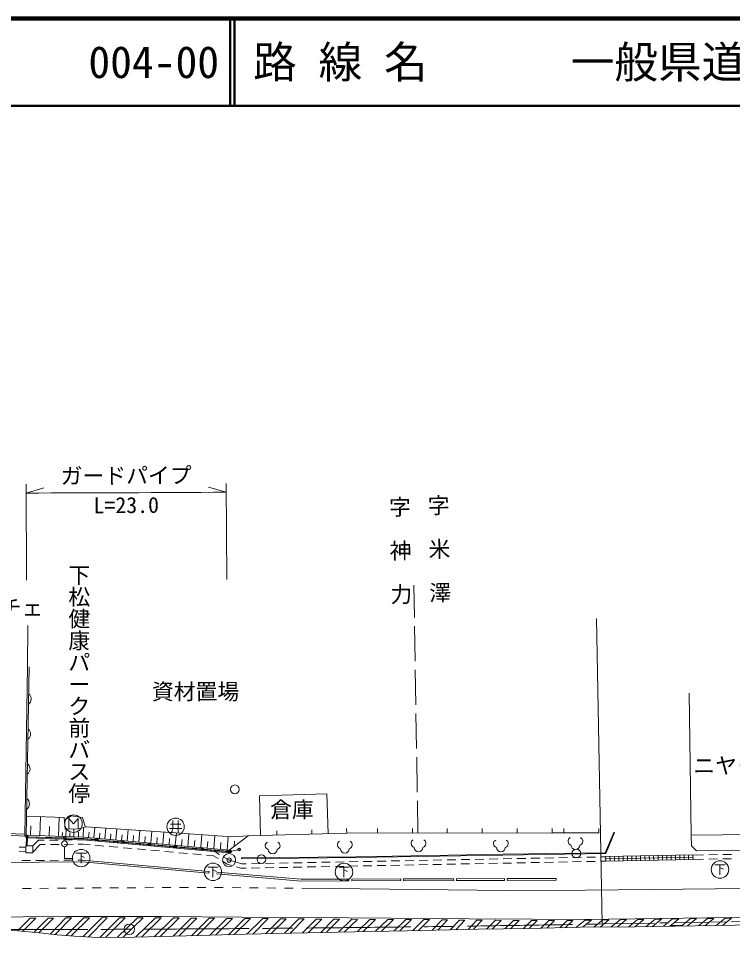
# Model space of a CAD drawing. Units: millimetres, scale not verified. Extents: x 40000 to 680000, y 20000 to 380000.
# Drawn here: x 153508 to 235280, y 274709 to 380000 of the extents above; entities that cross this region are included whole.
import ezdxf
from ezdxf.enums import TextEntityAlignment as Align

# ---------------------------------------------------------------- set-up
doc = ezdxf.new("R2010")
doc.units = ezdxf.units.MM
doc.header["$LTSCALE"] = 1000
doc.header["$PDMODE"] = 32
doc.header["$PDSIZE"] = 500
doc.linetypes.add('CHAIN', pattern=[18.5, 12, -1.5, 3.5, -1.5])
for name, color, linetype, lineweight in [('M-BGD', 7, 'Continuous', 13), ('M-BGD-EXST', 7, 'Continuous', 13), ('M-BMK', 2, 'Continuous', 13), ('M-BMK-ROW', 30, 'Continuous', 13), ('M-BMK-SRVR', 3, 'Continuous', 13), ('M-STR-HTXT', 7, 'Continuous', 13), ('M-STR-STRC', 7, 'Continuous', 13), ('M-TTL', 2, 'Continuous', 140), ('M-TTL-LINE', 7, 'Continuous', 50)]:
    doc.layers.add(name, color=color, linetype=linetype, lineweight=lineweight)
doc.layers.add('M-BMK-HTXT', color=7, linetype='Continuous')
doc.layers.add('M-TTL-TXT', color=7, linetype='Continuous')
doc.styles.add('@ＭＳ ゴシック', font='')
doc.styles.add('ＭＳ ゴシック', font='')
doc.styles.get('@ＭＳ ゴシック').set_extended_font_data('@MS Gothic')
doc.styles.get('ＭＳ ゴシック').set_extended_font_data('MS Gothic')

msp = doc.modelspace()

# ---------------------------------------------------------------- linework, layer by layer
at = {"layer": 'M-BGD'}
for p, q in [((154413, 286346), (154733, 305709)), ((230552, 286427), (230302, 302724)), ((181094, 290959), (188838, 291190)), ((181094, 290959), (181230, 286396)), ((188838, 291190), (188974, 286627)), ((158763, 288449), (154451, 288602)), ((155957, 286397), (156029, 288546)), ((154883, 286433), (154919, 287508)), ((158102, 286325), (158174, 288470)), ((170905, 287707), (172105, 287707)), ((171205, 288107), (171205, 287207)), ((171805, 288107), (171805, 286707)), ((141760, 286863), (154413, 286346)), ((141768, 287063), (154237, 286554)), ((157029, 286361), (157065, 287434)), ((158525, 286311), (158539, 286735)), ((158948, 286297), (158977, 287144)), ((159395, 286282), (159410, 286728)), ((159841, 286267), (159871, 287160)), ((160390, 286249), (160408, 286797)), ((160938, 286230), (160975, 287327)), ((161546, 286178), (161601, 286786)), ((162155, 286123), (162263, 287340)), ((162777, 286068), (162832, 286690)), ((163399, 286012), (163510, 287256)), ((164035, 285956), (164091, 286591)), ((164670, 285899), (164784, 287171)), ((165320, 285841), (165378, 286491)), ((165970, 285783), (166086, 287083)), ((167299, 285665), (167417, 286993)), ((168657, 285543), (168778, 286902)), ((170045, 285420), (170169, 286808)), ((170805, 287207), (172205, 287207)), ((171105, 286907), (171005, 286707)), ((171205, 287207), (171105, 286907)), ((171464, 285293), (171591, 286712)), ((172908, 285164), (173037, 286609)), ((174378, 285033), (174510, 286503)), ((175875, 284900), (176008, 286396)), ((191103, 286691), (179796, 286353)), ((183107, 286452), (183092, 286952)), ((187105, 286571), (187090, 287071)), ((191103, 286691), (191088, 287191)), ((214615, 286703), (191103, 286691)), ((194615, 286693), (194614, 287193)), ((198615, 286695), (198614, 287195)), ((202615, 286697), (202614, 287197)), ((206615, 286699), (206614, 287199)), ((210615, 286701), (210614, 287201)), ((214615, 286703), (214614, 287203)), ((219975, 286719), (214615, 286703)), ((215975, 286707), (215973, 287207)), ((219975, 286719), (219973, 287219)), ((220687, 284426), (221666, 286757)), ((220687, 284426), (221666, 286757)), ((220796, 284428), (221776, 286759)), ((220796, 284428), (221776, 286759)), ((221666, 286757), (221776, 286759)), ((230552, 286427), (258695, 286859)), ((154423, 286249), (154402, 285224)), ((155169, 285209), (155796, 285856)), ((155169, 284492), (156010, 285358)), ((155796, 285856), (156470, 285863)), ((156010, 285358), (156567, 285364)), ((157070, 285870), (158070, 285881)), ((157167, 285371), (158167, 285383)), ((158670, 285888), (159670, 285900)), ((158767, 285389), (159767, 285401)), ((160270, 285906), (160945, 285914)), ((160367, 285408), (160925, 285414)), ((160925, 285414), (161711, 285344)), ((160945, 285914), (161801, 285838)), ((162398, 285784), (163394, 285695)), ((163992, 285642), (164988, 285552)), ((165585, 285499), (166581, 285410)), ((166634, 285724), (166694, 286388)), ((167179, 285356), (168175, 285267)), ((167978, 285604), (168038, 286283)), ((169351, 285482), (169413, 286176)), ((170755, 285356), (170818, 286066)), ((172186, 285229), (172251, 285951)), ((173643, 285099), (173709, 285834)), ((175127, 284967), (175193, 285715)), ((176636, 284832), (176704, 285593)), ((177398, 284764), (177533, 286287)), ((177647, 284742), (179796, 286353)), ((177946, 286257), (179796, 286353)), ((178200, 285157), (178244, 285755)), ((153591, 285062), (154370, 285056)), ((153608, 284592), (154371, 284586)), ((158789, 285117), (158789, 283783)), ((162309, 285290), (163305, 285201)), ((163902, 285148), (164899, 285058)), ((165496, 285005), (166492, 284916)), ((167090, 284862), (168086, 284773)), ((168683, 284720), (169679, 284631)), ((168773, 285214), (169769, 285125)), ((170277, 284577), (171273, 284488)), ((170366, 285071), (171362, 284982)), ((171871, 284435), (172867, 284346)), ((171960, 284929), (172956, 284840)), ((173464, 284292), (174460, 284203)), ((173554, 284786), (174550, 284697)), ((175147, 284644), (176003, 284567)), ((176003, 284567), (176550, 284238)), ((220770, 284327), (220768, 284427)), ((220770, 284327), (220768, 284427)), ((153912, 283538), (154912, 283545)), ((155512, 283550), (156512, 283557)), ((157112, 283561), (158112, 283569)), ((158712, 283573), (159712, 283581)), ((158789, 283783), (159789, 283783)), ((160312, 283585), (160854, 283589)), ((160854, 283589), (175347, 282296)), ((175058, 284150), (175844, 284079)), ((175844, 284079), (176368, 283765)), ((176882, 283455), (177405, 283141)), ((177064, 283929), (177611, 283600)), ((177611, 283600), (179050, 283154)), ((192158, 283981), (179069, 283849)), ((192160, 283881), (179070, 283749)), ((183399, 283239), (184399, 283258)), ((184998, 283270), (185998, 283289)), ((186598, 283301), (187598, 283320)), ((188198, 283332), (189198, 283351)), ((189798, 283363), (190797, 283382)), ((191397, 283394), (192397, 283413)), ((192997, 283425), (193997, 283444)), ((194597, 283456), (195596, 283475)), ((196196, 283487), (197196, 283506)), ((197796, 283518), (198796, 283537)), ((199396, 283549), (200396, 283568)), ((200995, 283580), (201995, 283600)), ((202595, 283611), (203595, 283631)), ((204195, 283642), (205195, 283662)), ((205795, 283673), (206794, 283693)), ((207394, 283704), (208394, 283724)), ((208963, 283235), (209963, 283254)), ((208994, 283735), (209994, 283755)), ((210563, 283266), (211563, 283285)), ((210594, 283766), (211593, 283786)), ((212163, 283297), (213162, 283316)), ((212193, 283797), (213193, 283817)), ((213762, 283328), (214762, 283347)), ((213793, 283828), (214793, 283848)), ((215362, 283359), (216362, 283378)), ((215393, 283860), (216393, 283879)), ((216962, 283390), (217962, 283409)), ((216992, 283891), (217992, 283910)), ((218561, 283421), (219561, 283440)), ((218592, 283922), (219592, 283941)), ((220161, 283452), (220751, 283463)), ((220192, 283953), (220742, 283963)), ((220741, 283983), (230744, 284175)), ((220751, 283463), (220741, 283983)), ((220746, 283723), (230749, 283915)), ((221251, 283473), (221241, 283993)), ((221751, 283483), (221741, 284002)), ((222251, 283492), (222241, 284012)), ((222751, 283502), (222741, 284022)), ((223251, 283511), (223241, 284031)), ((223751, 283521), (223741, 284041)), ((224251, 283530), (224241, 284050)), ((224750, 283540), (224741, 284060)), ((225250, 283550), (225240, 284069)), ((225750, 283559), (225740, 284079)), ((226250, 283569), (226240, 284089)), ((226750, 283578), (226740, 284098)), ((227250, 283588), (227240, 284108)), ((227750, 283597), (227740, 284117)), ((228250, 283607), (228240, 284127)), ((228750, 283617), (228740, 284136)), ((229250, 283626), (229240, 284146)), ((229750, 283636), (229740, 284156)), ((230249, 283645), (230240, 284165)), ((230744, 284165), (231965, 284188)), ((230754, 283665), (231951, 283687)), ((232551, 283699), (233550, 283717)), ((232564, 284199), (233564, 284218)), ((234150, 283729), (235150, 283747)), ((234164, 284229), (235164, 284248)), ((177405, 283141), (177905, 282986)), ((178479, 282808), (178979, 282653)), ((178979, 282653), (179569, 282664)), ((179050, 283154), (179599, 283165)), ((180169, 282676), (181168, 282695)), ((180199, 283177), (181199, 283196)), ((181768, 282707), (182768, 282726)), ((181799, 283208), (182799, 283227)), ((183368, 282738), (184368, 282757)), ((184968, 282769), (185968, 282788)), ((186567, 282800), (187567, 282819)), ((188167, 282831), (189167, 282850)), ((189767, 282862), (190767, 282882)), ((191367, 282893), (192366, 282913)), ((192966, 282924), (193966, 282944)), ((194566, 282955), (195566, 282975)), ((196166, 282986), (197165, 283006)), ((197765, 283017), (198765, 283037)), ((199365, 283048), (200365, 283068)), ((200965, 283079), (201965, 283099)), ((202564, 283110), (203564, 283130)), ((204164, 283142), (205164, 283161)), ((205764, 283173), (206764, 283192)), ((207364, 283204), (208363, 283223)), ((191672, 281415), (197301, 281437)), ((191673, 281215), (191672, 281415)), ((197615, 281432), (203343, 281450)), ((197616, 281232), (197615, 281432)), ((203678, 281441), (209170, 281464)), ((203678, 281441), (203679, 281241)), ((209479, 281464), (215086, 281471)), ((209479, 281464), (209479, 281264)), ((234414, 276933), (233393, 276094)), ((235135, 276944), (234114, 276104)), ((234414, 276933), (235135, 276944)), ((217344, 275883), (218383, 276711)), ((218085, 275897), (219117, 276720)), ((218383, 276711), (219117, 276720)), ((220403, 276737), (219399, 275911)), ((221122, 276746), (220116, 275918)), ((220403, 276737), (221122, 276746)), ((222401, 276763), (221391, 275932)), ((223121, 276772), (222109, 275939)), ((222401, 276763), (223121, 276772)), ((224401, 276789), (223384, 275952)), ((225122, 276799), (224101, 275960)), ((224401, 276789), (225122, 276799)), ((226404, 276818), (225383, 275978)), ((227125, 276828), (226104, 275989)), ((226404, 276818), (227125, 276828)), ((228406, 276847), (227386, 276007)), ((229127, 276857), (228106, 276017)), ((228199, 276094), (229481, 276112)), ((228406, 276847), (229127, 276857)), ((230409, 276876), (229388, 276036)), ((231130, 276886), (230109, 276046)), ((230409, 276876), (231130, 276886)), ((232412, 276905), (231391, 276065)), ((233133, 276915), (232112, 276075)), ((232412, 276905), (233133, 276915))]:
    msp.add_line(p, q, dxfattribs=at)
at = {"layer": 'M-BGD', "color": 253}
msp.add_line((179070, 283749), (179069, 283849), dxfattribs=at)
at = {"layer": 'M-BGD'}
for points in [[(154234, 286354), (154553, 305711), (154574, 310468)], [(161153, 287442), (160865, 288477), (159582, 288660), (158835, 288211)], [(161265, 287407), (160402, 287169), (158866, 287142), (158763, 288449)], [(177647, 284742), (160961, 286230), (154428, 286449)], [(177946, 286257), (171513, 286718), (161265, 287407)], [(243246, 286622), (243260, 285409), (242680, 284818), (231160, 284653), (230557, 285222), (230552, 286427)], [(177629, 284543), (160949, 286030), (154423, 286249)], [(177618, 284423), (160942, 285910), (154541, 286125), (154522, 285224)], [(192158, 283981), (208960, 284257), (220796, 284428)], [(192158, 283981), (208960, 284257), (220796, 284428)], [(192160, 283881), (208961, 284157), (220770, 284327)], [(192160, 283881), (208961, 284157), (220770, 284327)], [(142027, 282801), (145925, 283278), (160846, 283389), (175329, 282096), (175347, 282296)], [(220751, 283463), (230754, 283655), (230744, 284175)], [(176214, 282223), (185879, 281389), (191334, 281411)], [(176197, 282024), (185870, 281189), (191335, 281211), (191334, 281411)], [(191673, 281215), (197302, 281237), (197301, 281437)], [(197616, 281232), (203344, 281250), (203343, 281450)], [(203679, 281241), (209171, 281264), (209170, 281464)], [(209479, 281264), (215086, 281271), (215086, 281471)]]:
    msp.add_lwpolyline(points, dxfattribs=at)
msp.add_lwpolyline([(154370, 285224), (155169, 285224), (155169, 284425), (154371, 284424)], close=True, dxfattribs=at)
for centre, radius in [((178291, 291690), 500), ((171505, 287407), 1000), ((158789, 285450), 333), ((217387, 284347), 500), ((181327, 283690), 500)]:
    msp.add_circle(centre, radius, dxfattribs=at)
for centre, radius, start, end in [((154222, 302034), 750, 305.9238, 52.18401), ((154156, 298035), 750, 305.9238, 52.18401), ((154090, 294035), 750, 305.9238, 52.18401), ((154024, 290036), 750, 305.9238, 52.18401), ((182219, 285245), 456, 116.08703, 255.33416), ((183008, 285245), 456, 284.66584, 63.91297), ((190486, 285338), 456, 116.08703, 255.33416), ((191275, 285338), 456, 284.66584, 63.91297), ((198924, 285485), 456, 116.08703, 255.33416), ((199713, 285485), 456, 284.66584, 63.91297), ((208353, 285478), 456, 116.08703, 255.33416), ((209143, 285478), 456, 284.66584, 63.91297), ((216892, 285751), 456, 116.08703, 255.33416), ((217681, 285751), 456, 284.66584, 63.91297), ((182613, 284804), 510, 180, 360), ((190881, 284897), 510, 180, 360), ((199318, 285044), 510, 180, 360), ((208748, 285038), 510, 180, 360), ((217286, 285310), 510, 180, 360)]:
    msp.add_arc(centre, radius, start, end, dxfattribs=at)
at = {"layer": 'M-BGD-EXST'}
for p, q in [((159266, 287156), (159266, 288356)), ((159266, 288356), (159816, 287756)), ((159816, 287756), (160366, 288356)), ((160366, 288356), (160366, 287156)), ((160092, 284371), (161292, 284371)), ((160692, 284371), (160692, 283221)), ((160692, 284071), (161092, 283871)), ((175180, 282792), (176380, 282792)), ((175780, 282792), (175780, 281642)), ((175780, 282492), (176180, 282292)), ((190186, 282773), (191386, 282773)), ((190786, 282773), (190786, 281623)), ((190786, 282473), (191186, 282273)), ((233233, 283057), (234433, 283057)), ((233833, 283057), (233833, 281907)), ((233833, 282757), (234233, 282557))]:
    msp.add_line(p, q, dxfattribs=at)
for centre in [(159816, 287756), (160692, 283821), (175780, 282242), (233833, 282507), (190786, 282223)]:
    msp.add_circle(centre, 1000, dxfattribs=at)
at = {"layer": 'M-BMK'}
for p, q in [((220331, 276269), (226330, 276377)), ((226930, 276387), (227930, 276405)), ((228530, 276416), (234529, 276523)), ((235129, 276534), (236128, 276552))]:
    msp.add_line(p, q, dxfattribs=at)
at = {"layer": 'M-BMK', "linetype": 'CHAIN'}
msp.add_arc((148781, 4275629), 4000000, 270.0095, 271.02493, dxfattribs=at)
at = {"layer": 'M-BMK-ROW'}
for p, q in [((198781, 315083), (198843, 311368)), ((198859, 310368), (198926, 306369)), ((198942, 305369), (199009, 301370)), ((199025, 300370), (199092, 296370)), ((199108, 295370), (199175, 291371)), ((199191, 290371), (199253, 286657))]:
    msp.add_line(p, q, dxfattribs=at)
at = {"layer": 'M-BMK-ROW', "color": 7}
msp.add_circle((177629, 283587), 750, dxfattribs=at)
msp.add_point((177629, 283587), dxfattribs=at)
at = {"layer": 'M-BMK-SRVR'}
msp.add_circle((166210, 275667), 600, dxfattribs=at)
at = {"layer": 'M-STR-HTXT'}
for p, q in [((154430, 315633), (154414, 326633)), ((177359, 315732), (177280, 326732)), ((154416, 325633), (156415, 326236)), ((177287, 325732), (175282, 326318)), ((220331, 276269), (219705, 311264))]:
    msp.add_line(p, q, dxfattribs=at)
msp.add_arc((148781, 4275629), 3950000, 270.08174, 270.41349, dxfattribs=at)
at = {"layer": 'M-STR-STRC'}
for p, q in [((154622, 286271), (158667, 286141)), ((158967, 286132), (160989, 286067)), ((160989, 286067), (162349, 285946)), ((162647, 285920), (165366, 285678)), ((165665, 285651), (168383, 285410)), ((168682, 285383), (171400, 285141)), ((171699, 285115), (174417, 284873)), ((174716, 284847), (177434, 284605)), ((177896, 284608), (178627, 284767)), ((154971, 280341), (153971, 280333)), ((156971, 280356), (155971, 280348)), ((158971, 280371), (157971, 280363)), ((160971, 280385), (159971, 280378)), ((162970, 280400), (161971, 280393)), ((164970, 280412), (163970, 280406)), ((166970, 280423), (165970, 280417)), ((168970, 280434), (167970, 280429)), ((170970, 280446), (169970, 280440)), ((172967, 280457), (171970, 280451)), ((172970, 280457), (172967, 280457)), ((174970, 280451), (173970, 280454)), ((176970, 280444), (175970, 280447)), ((178970, 280426), (177970, 280435)), ((180970, 280407), (179970, 280417)), ((182970, 280389), (181970, 280398)), ((184970, 280371), (183970, 280380)), ((153415, 275469), (154853, 276930)), ((153993, 275416), (155489, 276935)), ((154853, 276930), (155489, 276935)), ((155279, 275297), (156903, 276947)), ((155858, 275243), (157540, 276951)), ((156903, 276947), (157540, 276951)), ((157142, 275122), (158954, 276963)), ((157719, 275066), (159590, 276967)), ((158978, 274950), (160992, 276978)), ((159559, 274897), (161630, 276983)), ((160881, 274809), (163050, 276993)), ((160992, 276978), (161630, 276983)), ((161481, 274774), (163683, 276993)), ((162829, 274713), (165089, 276989)), ((163474, 274723), (165722, 276988)), ((164859, 274746), (167144, 276984)), ((165089, 276989), (165722, 276988)), ((165513, 274756), (167786, 276983)), ((166967, 274781), (169211, 276979)), ((167144, 276984), (167786, 276983)), ((167625, 274796), (169853, 276977)), ((169089, 274829), (171271, 276967)), ((169211, 276979), (169853, 276977)), ((169747, 274844), (171909, 276961)), ((171218, 274878), (173297, 276950)), ((171271, 276967), (171909, 276961)), ((171870, 274893), (173929, 276945)), ((173297, 276950), (173929, 276945)), ((173322, 274928), (175334, 276934)), ((173977, 274946), (175966, 276929)), ((175334, 276934), (175966, 276929)), ((175433, 274985), (177371, 276917)), ((177371, 276917), (178004, 276912)), ((176088, 275003), (178004, 276912)), ((177564, 275043), (179439, 276901)), ((178221, 275060), (180075, 276897)), ((179439, 276901), (180075, 276897)), ((179681, 275099), (181487, 276889)), ((180336, 275115), (182123, 276885)), ((181487, 276889), (182123, 276885)), ((181792, 275150), (183535, 276877)), ((182448, 275166), (184169, 276872)), ((183959, 275203), (185597, 276859)), ((184608, 275218), (186224, 276853)), ((185597, 276859), (186224, 276853)), ((186048, 275253), (187618, 276840)), ((186697, 275269), (188245, 276835)), ((187618, 276840), (188245, 276835)), ((188137, 275304), (189638, 276822)), ((188786, 275319), (190265, 276816)), ((189638, 276822), (190265, 276816)), ((191686, 276805), (190200, 275353)), ((192327, 276802), (190857, 275366)), ((191686, 276805), (192327, 276802)), ((193751, 276797), (192316, 275394)), ((194392, 276794), (192973, 275407)), ((193751, 276797), (194392, 276794)), ((195797, 276788), (194406, 275435)), ((196439, 276786), (195064, 275447)), ((195797, 276788), (196439, 276786)), ((197867, 276780), (196527, 275476)), ((198510, 276777), (197186, 275489)), ((197867, 276780), (198510, 276777)), ((199938, 276771), (198650, 275518)), ((200580, 276769), (199309, 275531)), ((199938, 276771), (200580, 276769)), ((202033, 276753), (200894, 275564)), ((202648, 276745), (201530, 275577)), ((202033, 276753), (202648, 276745)), ((204015, 276726), (202942, 275606)), ((204630, 276718), (203577, 275619)), ((204015, 276726), (204630, 276718)), ((206002, 276705), (204990, 275648)), ((206621, 276701), (205625, 275661)), ((206002, 276705), (206621, 276701)), ((208128, 276691), (207090, 275685)), ((208770, 276686), (207747, 275695)), ((208128, 276691), (208770, 276686)), ((210197, 276676), (209206, 275716)), ((210839, 276672), (209863, 275726)), ((210197, 276676), (210839, 276672)), ((212266, 276662), (211322, 275748)), ((212911, 276661), (211979, 275758)), ((214250, 276658), (213336, 275789)), ((214901, 276657), (214005, 275805)), ((214250, 276658), (214901, 276657)), ((216350, 276654), (215493, 275840)), ((217002, 276653), (216163, 275855)), ((216350, 276654), (217002, 276653))]:
    msp.add_line(p, q, dxfattribs=at)
for points in [[(237060, 280351), (218429, 280139), (209392, 280109), (185966, 280370)], [(117014, 278252), (121051, 277940), (124459, 277703), (127886, 277512), (133143, 277267), (136408, 277164), (139533, 277095), (143955, 277048), (149388, 277047), (153997, 277074), (159026, 277113), (163125, 277144), (169977, 277127), (179097, 277053), (183841, 277025), (191306, 276956)], [(190024, 275349), (179531, 275096), (172715, 274912), (166847, 274778), (162594, 274709), (159882, 274867), (157936, 275046), (156303, 275202), (151326, 275663), (145347, 276221), (141047, 276627), (138328, 276883), (136854, 277041)], [(158954, 276963), (159027, 276963), (159590, 276967)], [(163050, 276993), (163126, 276994), (163683, 276993)], [(217887, 276801), (212366, 276812), (205110, 276861), (200995, 276917), (191306, 276956)], [(295309, 277053), (276009, 276745), (254699, 276401), (237858, 276158), (224141, 275960), (217877, 275895)], [(217887, 276801), (224128, 276860), (237841, 277058), (253486, 277269), (275994, 277645), (295295, 277953)], [(183535, 276877), (183840, 276875), (184169, 276872)], [(190024, 275349), (197925, 275503), (206132, 275671), (211935, 275757), (217877, 275895)], [(212266, 276662), (212365, 276662), (212911, 276661)]]:
    msp.add_lwpolyline(points, dxfattribs=at)
for centre, radius in [((154472, 286276), 150), ((154472, 286276), 120), ((154472, 286276), 100), ((158817, 286137), 150), ((158817, 286137), 120), ((158817, 286137), 100), ((162498, 285933), 150), ((162498, 285933), 120), ((162498, 285933), 100), ((165515, 285665), 150), ((165515, 285665), 120), ((165515, 285665), 100), ((168532, 285396), 150), ((168532, 285396), 120), ((168532, 285396), 100), ((171549, 285128), 150), ((171549, 285128), 120), ((171549, 285128), 100), ((174567, 284860), 150), ((174567, 284860), 120), ((174567, 284860), 100), ((177584, 284592), 150), ((177584, 284592), 120), ((177584, 284592), 100), ((177749, 284576), 150), ((177749, 284576), 120), ((177749, 284576), 100), ((178774, 284799), 150), ((178774, 284799), 120), ((178774, 284799), 100)]:
    msp.add_circle(centre, radius, dxfattribs=at)
at = {"layer": 'M-TTL'}
msp.add_line((680000, 380000), (40000, 380000), dxfattribs=at)
at = {"layer": 'M-TTL-LINE'}
for p, q in [((177750, 380000), (177750, 370000)), ((178250, 380000), (178250, 370000)), ((40000, 370000), (680000, 370000))]:
    msp.add_line(p, q, dxfattribs=at)

# ---------------------------------------------------------------- texts
at = {"layer": 'M-BGD', "style": 'ＭＳ ゴシック'}
for s, p in [('資材置場', (168792, 301430)), ('倉庫', (182328, 287905))]:
    msp.add_text(s, height=1833, dxfattribs=at).set_placement(p, align=Align.BOTTOM_LEFT)
at = {"layer": 'M-BMK-HTXT', "style": '@ＭＳ ゴシック'}
for s, rotation, p in [('字\u3000米\u3000澤', 270.95, (200112, 325466)), ('字\u3000神\u3000力', 270.95, (195666, 325281)), ('下松健康パーク前バス停', 270, (158979, 317510))]:
    msp.add_text(s, height=1833, rotation=rotation, dxfattribs=at).set_placement(p, align=Align.BOTTOM_LEFT)
at = {"layer": 'M-BMK-HTXT', "style": 'ＭＳ ゴシック'}
msp.add_text('カーサフェリーチェ', height=1833, dxfattribs=at).set_placement((145120, 311036), align=Align.BOTTOM_CENTER)
msp.add_text('ニヤクコーポレーション', height=1833, dxfattribs=at).set_placement((230776, 292949), align=Align.BOTTOM_LEFT)
at = {"layer": 'M-STR-HTXT', "style": 'ＭＳ ゴシック'}
msp.add_text('ガードパイプ', height=1833, rotation=0.331, dxfattribs=at).set_placement((165848, 326166), align=Align.BOTTOM_CENTER)
msp.add_text('L=23.0', height=1833, rotation=0.331, dxfattribs=at).set_placement((165854, 325166), align=Align.TOP_CENTER)
at = {"layer": 'M-TTL-TXT', "style": 'ＭＳ ゴシック'}
for s, p in [('路 線 名', (180380, 375000)), ('一般県道\u3000徳山下松線', (216734, 375000)), ('004-00', (161521, 375000))]:
    msp.add_text(s, height=3666, dxfattribs=at).set_placement(p, align=Align.MIDDLE_LEFT)

doc.saveas('drawing.dxf')
